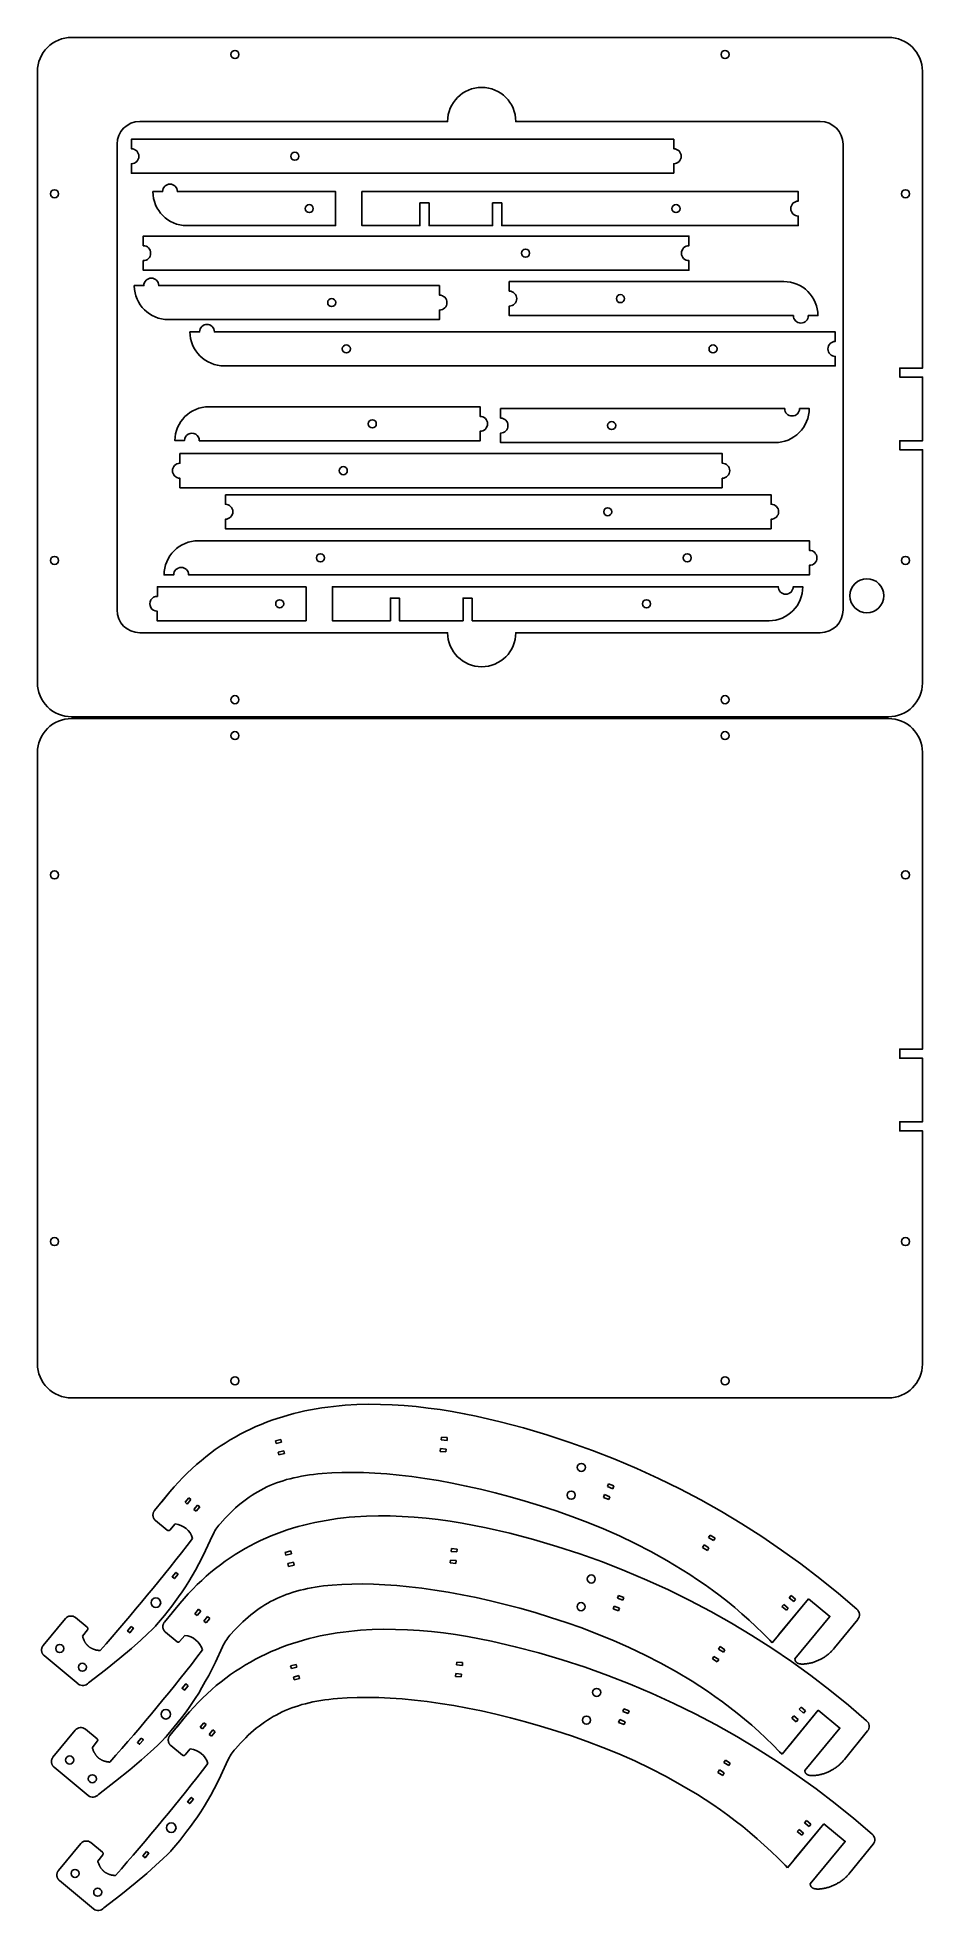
# Model space of a CAD drawing. Extents: x -4129 to -3740, y 151 to 976.
import ezdxf

# ---------------------------------------------------------------- set-up
doc = ezdxf.new("R2010")
doc.units = 0
doc.layers.add('FAB_2$_CUT_2', color=1, linetype='CONTINUOUS')

msp = doc.modelspace()

# ---------------------------------------------------------------- linework, layer by layer
at = {"layer": 'FAB_2$_CUT_2'}
for p, q in [((-4094.22, 723.85), (-4094.22, 928.85)), ((-3774.72, 928.85), (-3774.72, 723.85)), ((-4051.97, 713.85), (-4084.22, 713.85)), ((-4024.53, 358.14), (-4022.06, 358.74)), ((-4024.23, 356.9), (-4024.53, 358.14)), ((-4021.76, 357.5), (-4024.23, 356.9)), ((-4022.06, 358.74), (-4021.76, 357.5)), ((-3951.97, 353.49), (-3951.85, 354.75)), ((-3951.85, 354.75), (-3949.32, 354.52)), ((-3951.5, 358.55), (-3951.38, 359.81)), ((-3948.97, 358.31), (-3951.5, 358.55)), ((-3951.38, 359.81), (-3948.85, 359.58)), ((-3948.85, 359.58), (-3948.97, 358.31)), ((-4023.34, 353.2), (-4020.87, 353.8)), ((-4023.04, 351.97), (-4023.34, 353.2)), ((-4020.57, 352.56), (-4023.04, 351.97)), ((-4020.87, 353.8), (-4020.57, 352.56)), ((-3949.44, 353.25), (-3951.97, 353.49)), ((-3949.32, 354.52), (-3949.44, 353.25)), ((-3878.36, 337.99), (-3877.9, 339.18)), ((-3877.9, 339.18), (-3875.53, 338.26)), ((-3875.53, 338.26), (-3875.99, 337.07)), ((-4070.95, 335.62), (-4074.52, 331.29)), ((-4064.28, 331.12), (-4062.68, 333.09)), ((-4063.3, 330.32), (-4064.28, 331.12)), ((-4061.7, 332.29), (-4063.3, 330.32)), ((-4062.68, 333.09), (-4061.7, 332.29)), ((-4060.34, 327.91), (-4058.74, 329.88)), ((-4058.74, 329.88), (-4057.75, 329.08)), ((-3880.19, 333.25), (-3879.74, 334.44)), ((-3877.83, 332.34), (-3880.19, 333.25)), ((-3879.74, 334.44), (-3877.37, 333.52)), ((-3875.99, 337.07), (-3878.36, 337.99)), ((-3877.37, 333.52), (-3877.83, 332.34)), ((-4071.02, 318.88), (-4068.69, 321.56)), ((-4059.35, 327.11), (-4060.34, 327.91)), ((-4057.75, 329.08), (-4059.35, 327.11)), ((-3833.87, 315.55), (-3833.2, 316.63)), ((-3831.71, 314.21), (-3833.87, 315.55)), ((-3833.2, 316.63), (-3831.04, 315.29)), ((-3831.04, 315.29), (-3831.71, 314.21)), ((-4020.18, 309.04), (-4017.71, 309.64)), ((-4019.88, 307.81), (-4020.18, 309.04)), ((-4017.41, 308.4), (-4019.88, 307.81)), ((-4017.71, 309.64), (-4017.41, 308.4)), ((-3947.62, 304.39), (-3947.5, 305.66)), ((-3947.5, 305.66), (-3944.97, 305.42)), ((-3947.15, 309.45), (-3947.03, 310.71)), ((-3944.62, 309.21), (-3947.15, 309.45)), ((-3947.03, 310.71), (-3944.5, 310.48)), ((-3944.97, 305.42), (-3945.09, 304.16)), ((-3944.5, 310.48), (-3944.62, 309.21)), ((-3836.54, 311.23), (-3835.87, 312.31)), ((-3834.38, 309.89), (-3836.54, 311.23)), ((-3835.87, 312.31), (-3833.71, 310.97)), ((-3833.71, 310.97), (-3834.38, 309.89)), ((-4018.99, 304.1), (-4016.52, 304.7)), ((-4018.69, 302.87), (-4018.99, 304.1)), ((-4016.22, 303.46), (-4018.69, 302.87)), ((-4016.52, 304.7), (-4016.22, 303.46)), ((-3945.09, 304.16), (-3947.62, 304.39)), ((-3874.01, 288.89), (-3873.55, 290.08)), ((-3871.64, 287.98), (-3874.01, 288.89)), ((-3873.55, 290.08), (-3871.18, 289.16)), ((-3871.18, 289.16), (-3871.64, 287.98)), ((-3789.96, 288.61), (-3805.86, 269.28)), ((-3789.96, 288.61), (-3802.9, 272.88)), ((-3798.35, 289.06), (-3797.53, 290.03)), ((-3796.4, 287.43), (-3798.35, 289.06)), ((-3797.53, 290.03), (-3795.58, 288.41)), ((-4066.6, 286.52), (-4070.17, 282.19)), ((-4059.93, 282.02), (-4058.33, 283.99)), ((-4058.95, 281.22), (-4059.93, 282.02)), ((-4057.34, 283.19), (-4058.95, 281.22)), ((-4058.33, 283.99), (-4057.34, 283.19)), ((-4055.99, 278.81), (-4054.39, 280.78)), ((-4054.39, 280.78), (-4053.4, 279.98)), ((-3875.84, 284.15), (-3875.38, 285.34)), ((-3873.47, 283.24), (-3875.84, 284.15)), ((-3875.38, 285.34), (-3873.02, 284.42)), ((-3873.02, 284.42), (-3873.47, 283.24)), ((-3801.6, 285.15), (-3800.79, 286.13)), ((-3799.65, 283.53), (-3801.6, 285.15)), ((-3800.79, 286.13), (-3798.83, 284.5)), ((-3798.83, 284.5), (-3799.65, 283.53)), ((-3795.58, 288.41), (-3796.4, 287.43)), ((-4109.42, 272.18), (-4107.23, 274.98)), ((-4066.67, 269.78), (-4064.33, 272.46)), ((-4055, 278.01), (-4055.99, 278.81)), ((-4053.4, 279.98), (-4055, 278.01)), ((-3829.52, 266.45), (-3828.85, 267.53)), ((-3827.36, 265.11), (-3829.52, 266.45)), ((-3828.85, 267.53), (-3826.69, 266.19)), ((-3826.69, 266.19), (-3827.36, 265.11)), ((-3805.22, 270.06), (-3805.86, 269.28)), ((-4126.27, 263.59), (-4111.27, 251.1)), ((-4017.8, 259.11), (-4015.33, 259.7)), ((-4017.5, 257.87), (-4017.8, 259.11)), ((-4015.03, 258.47), (-4017.5, 257.87)), ((-4015.33, 259.7), (-4015.03, 258.47)), ((-3945.24, 254.46), (-3945.12, 255.72)), ((-3945.12, 255.72), (-3942.59, 255.49)), ((-3944.77, 259.52), (-3944.65, 260.78)), ((-3942.24, 259.28), (-3944.77, 259.52)), ((-3944.65, 260.78), (-3942.12, 260.55)), ((-3942.12, 260.55), (-3942.24, 259.28)), ((-3832.19, 262.13), (-3831.52, 263.21)), ((-3830.03, 260.79), (-3832.19, 262.13)), ((-3831.52, 263.21), (-3829.36, 261.87)), ((-3829.36, 261.87), (-3830.03, 260.79)), ((-4016.61, 254.17), (-4014.14, 254.77)), ((-4016.31, 252.94), (-4016.61, 254.17)), ((-4013.84, 253.53), (-4016.31, 252.94)), ((-4014.14, 254.77), (-4013.84, 253.53)), ((-3942.71, 254.22), (-3945.24, 254.46)), ((-3942.59, 255.49), (-3942.71, 254.22)), ((-3871.63, 238.96), (-3871.17, 240.15)), ((-3871.17, 240.15), (-3868.8, 239.23)), ((-3868.8, 239.23), (-3869.26, 238.04)), ((-3785.6, 239.51), (-3801.5, 220.19)), ((-3785.6, 239.51), (-3798.54, 223.78)), ((-3794, 239.96), (-3793.18, 240.94)), ((-3792.04, 238.33), (-3794, 239.96)), ((-3793.18, 240.94), (-3791.23, 239.31)), ((-3791.23, 239.31), (-3792.04, 238.33)), ((-4064.22, 236.59), (-4067.79, 232.26)), ((-4057.55, 232.09), (-4055.95, 234.06)), ((-4056.56, 231.29), (-4057.55, 232.09)), ((-4054.96, 233.26), (-4056.56, 231.29)), ((-4055.95, 234.06), (-4054.96, 233.26)), ((-4053.61, 228.88), (-4052, 230.85)), ((-4052, 230.85), (-4051.02, 230.05)), ((-3873.46, 234.22), (-3873, 235.41)), ((-3871.09, 233.31), (-3873.46, 234.22)), ((-3873, 235.41), (-3870.63, 234.49)), ((-3869.26, 238.04), (-3871.63, 238.96)), ((-3870.63, 234.49), (-3871.09, 233.31)), ((-3797.25, 236.06), (-3796.43, 237.03)), ((-3795.3, 234.43), (-3797.25, 236.06)), ((-3796.43, 237.03), (-3794.48, 235.41)), ((-3794.48, 235.41), (-3795.3, 234.43)), ((-4105.07, 223.08), (-4102.88, 225.88)), ((-4052.62, 228.08), (-4053.61, 228.88)), ((-4051.02, 230.05), (-4052.62, 228.08)), ((-4121.92, 214.49), (-4106.92, 202)), ((-4064.28, 219.85), (-4061.95, 222.53)), ((-3827.13, 216.52), (-3826.47, 217.6)), ((-3824.97, 215.18), (-3827.13, 216.52)), ((-3826.47, 217.6), (-3824.31, 216.26)), ((-3824.31, 216.26), (-3824.97, 215.18)), ((-3800.87, 220.96), (-3801.5, 220.19)), ((-3829.81, 212.2), (-3829.14, 213.28)), ((-3827.65, 210.86), (-3829.81, 212.2)), ((-3829.14, 213.28), (-3826.98, 211.94)), ((-3826.98, 211.94), (-3827.65, 210.86)), ((-3791.61, 190.03), (-3790.8, 191)), ((-3789.66, 188.4), (-3791.61, 190.03)), ((-3790.8, 191), (-3788.85, 189.38)), ((-3783.22, 189.58), (-3799.12, 170.25)), ((-3783.22, 189.58), (-3796.16, 173.85)), ((-3794.87, 186.12), (-3794.05, 187.1)), ((-3792.91, 184.5), (-3794.87, 186.12)), ((-3794.05, 187.1), (-3792.1, 185.47)), ((-3792.1, 185.47), (-3792.91, 184.5)), ((-3788.85, 189.38), (-3789.66, 188.4)), ((-4102.69, 173.15), (-4100.5, 175.95)), ((-3798.49, 171.03), (-3799.12, 170.25)), ((-4119.54, 164.56), (-4104.54, 152.06))]:
    msp.add_line(p, q, dxfattribs=at)
for points in [[(-4051.97, 975.85), (-4114.22, 975.85, 0.414214), (-4129.22, 960.85), (-4129.22, 691.85, 0.414214), (-4114.22, 676.85), (-4051.97, 676.85), (-3754.72, 676.85, 0.410961), (-3739.72, 691.68), (-3739.72, 794.35), (-3749.72, 794.35), (-3749.72, 798.35), (-3739.72, 798.35), (-3739.72, 826.35), (-3749.72, 826.35), (-3749.72, 830.35), (-3739.72, 830.35), (-3739.72, 961.02, 0.410961), (-3754.72, 975.85)], [(-3849.21, 916.06), (-3849.21, 920.28, 1), (-3849.21, 926.85), (-3849.21, 931.06), (-4087.87, 931.06), (-4087.87, 926.85, -1), (-4087.87, 920.28), (-4087.87, 916.06)], [(-4063.41, 908.02), (-4067.62, 908.02, 1), (-4074.19, 908.02), (-4078.41, 908.02, 0.410961), (-4063.57, 893.02), (-3998.01, 893.02), (-3998.01, 908.02)], [(-3924.91, 903.02), (-3924.91, 893.02), (-3794.41, 893.02), (-3794.41, 897.24, -1), (-3794.41, 903.81), (-3794.41, 908.02), (-3986.41, 908.02), (-3986.41, 893.02), (-3960.91, 893.02), (-3960.91, 903.02), (-3956.91, 903.02), (-3956.91, 893.02), (-3928.91, 893.02), (-3928.91, 903.02)], [(-3899.31, 873.4), (-3842.53, 873.4), (-3842.53, 877.62, -1), (-3842.53, 884.18), (-3842.53, 888.4), (-4082.7, 888.4), (-4082.7, 884.18, -1), (-4082.7, 877.62), (-4082.7, 873.4)], [(-4071.63, 851.66), (-3952.3, 851.66), (-3952.3, 855.87, 1), (-3952.3, 862.44), (-3952.3, 866.65), (-4071.63, 866.65), (-4075.85, 866.65, 1), (-4082.41, 866.65), (-4086.63, 866.65), (-4086.63, 866.49, 0.410961)], [(-3857.54, 853.4), (-3800.77, 853.4), (-3796.55, 853.4, 1), (-3789.98, 853.4), (-3785.77, 853.4, 0.414214), (-3800.77, 868.4), (-3921.6, 868.4), (-3921.6, 864.18, -1), (-3921.6, 857.61), (-3921.6, 853.4)], [(-4047.11, 831.27), (-3778.11, 831.27), (-3778.11, 835.49, -1), (-3778.11, 842.05), (-3778.11, 846.27), (-4047.11, 846.27), (-4051.33, 846.27, 1), (-4057.89, 846.27), (-4062.11, 846.27, 0.414214)], [(-4053.78, 813.28, 0.410967), (-4068.78, 798.45), (-4064.56, 798.4, -1), (-4057.99, 798.33), (-4053.78, 798.28), (-3934.44, 798.28), (-3934.44, 802.5, 1), (-3934.44, 809.07), (-3934.44, 813.28)], [(-3861.38, 797.52), (-3804.61, 797.52, 0.414214), (-3789.61, 812.52), (-3793.83, 812.52, -1), (-3800.39, 812.52), (-3804.61, 812.52), (-3925.44, 812.52), (-3925.44, 808.31, -1), (-3925.44, 801.74), (-3925.44, 797.52)], [(-3827.87, 777.65), (-3827.87, 781.86, 1), (-3827.87, 788.43), (-3827.87, 792.65), (-4066.54, 792.65), (-4066.54, 788.43, 1), (-4066.54, 781.86), (-4066.54, 777.65)], [(-4046.52, 774.57), (-4046.52, 770.35, -1), (-4046.52, 763.79), (-4046.52, 759.57), (-3806.35, 759.57), (-3806.35, 763.79, 1), (-3806.35, 770.35), (-3806.35, 774.57)], [(-4058.48, 754.29, 0.414214), (-4073.48, 739.29), (-4069.26, 739.29, -1), (-4062.7, 739.29), (-4058.48, 739.29), (-3789.48, 739.29), (-3789.48, 743.51, 1), (-3789.48, 750.08), (-3789.48, 754.29)], [(-4011.01, 734.07), (-4076.41, 734.07), (-4076.45, 729.85, 1), (-4076.53, 723.29), (-4076.57, 719.07), (-4011.01, 719.07)], [(-3937.91, 729.07), (-3937.91, 719.07), (-3807.24, 719.07, 0.410961), (-3792.41, 734.07), (-3796.62, 734.07, -1), (-3803.19, 734.07), (-3999.41, 734.07), (-3999.41, 719.07), (-3973.91, 719.07), (-3973.91, 729.07), (-3969.91, 729.07), (-3969.91, 719.07), (-3941.91, 719.07), (-3941.91, 729.07)], [(-4038.32, 676.05), (-4114.22, 676.05, 0.414214), (-4129.22, 661.05), (-4129.22, 392.05, 0.414214), (-4114.22, 377.05), (-4038.32, 377.05), (-3754.72, 377.05, 0.410961), (-3739.72, 391.89), (-3739.72, 494.55), (-3749.72, 494.55), (-3749.72, 498.55), (-3739.72, 498.55), (-3739.72, 526.55), (-3749.72, 526.55), (-3749.72, 530.55), (-3739.72, 530.55), (-3739.72, 661.22, 0.410961), (-3754.72, 676.05)]]:
    msp.add_lwpolyline(points, format="xyb", close=True, dxfattribs=at)
for points in [[(-4084.22, 938.85), (-3948.72, 938.85, -1), (-3918.72, 938.85), (-3784.72, 938.85)], [(-3784.72, 713.85), (-3918.72, 713.85, -1), (-3948.72, 713.85), (-4051.97, 713.85)]]:
    msp.add_lwpolyline(points, format="xyb", dxfattribs=at)
for points in [[(-3768.66, 284.04), (-3776.7, 290.91), (-3784.89, 297.54), (-3793.24, 303.92), (-3801.74, 310.06), (-3810.39, 315.95), (-3819.19, 321.59), (-3828.14, 326.98), (-3837.24, 332.11), (-3846.48, 336.99), (-3855.88, 341.61), (-3865.42, 345.97), (-3875.1, 350.07), (-3884.93, 353.9), (-3894.91, 357.47), (-3905.02, 360.77), (-3915.28, 363.8), (-3925.67, 366.55), (-3936.16, 368.97), (-3941.43, 370.03), (-3946.71, 371), (-3952, 371.85), (-3957.28, 372.58), (-3962.56, 373.19), (-3967.83, 373.66), (-3973.09, 373.99), (-3978.32, 374.18), (-3983.53, 374.21), (-3988.71, 374.07), (-3993.85, 373.77), (-3996.41, 373.55), (-3998.95, 373.29), (-4001.49, 372.98), (-4004.01, 372.63), (-4006.52, 372.22), (-4009.01, 371.77), (-4011.5, 371.27), (-4013.96, 370.72), (-4016.42, 370.11), (-4018.85, 369.46), (-4021.27, 368.75), (-4023.68, 367.98), (-4026.06, 367.17), (-4028.43, 366.29), (-4030.78, 365.36), (-4033.11, 364.37), (-4035.41, 363.32), (-4037.7, 362.21), (-4039.97, 361.04), (-4042.21, 359.81), (-4044.43, 358.52), (-4046.63, 357.16), (-4048.81, 355.74), (-4050.95, 354.26), (-4053.08, 352.71), (-4055.18, 351.09), (-4057.25, 349.4), (-4059.29, 347.65), (-4061.31, 345.82), (-4063.3, 343.92), (-4065.26, 341.96), (-4067.19, 339.92), (-4069.08, 337.81), (-4070.95, 335.62)], [(-4048.87, 321.65), (-4046.6, 324.13), (-4045.46, 325.32), (-4044.31, 326.46), (-4043.16, 327.56), (-4042, 328.62), (-4040.83, 329.65), (-4039.65, 330.63), (-4038.46, 331.58), (-4037.26, 332.49), (-4036.03, 333.36), (-4034.79, 334.19), (-4033.53, 334.99), (-4032.25, 335.75), (-4030.95, 336.47), (-4029.63, 337.16), (-4028.28, 337.82), (-4026.9, 338.44), (-4025.49, 339.02), (-4024.06, 339.58), (-4022.59, 340.1), (-4021.09, 340.58), (-4019.56, 341.04), (-4017.98, 341.46), (-4016.37, 341.85), (-4014.73, 342.21), (-4013.04, 342.54), (-4011.3, 342.84), (-4009.53, 343.11), (-4007.71, 343.35), (-4005.84, 343.56), (-4003.92, 343.75), (-3999.69, 344.04), (-3995.25, 344.21), (-3990.59, 344.24), (-3985.74, 344.15), (-3980.69, 343.91), (-3975.45, 343.54), (-3970.03, 343.03), (-3964.45, 342.37), (-3958.7, 341.56), (-3952.79, 340.61), (-3946.74, 339.51), (-3940.55, 338.25), (-3934.23, 336.83), (-3927.79, 335.25), (-3921.23, 333.51), (-3914.56, 331.61), (-3907.8, 329.54), (-3900.95, 327.29), (-3894.05, 324.84), (-3887.09, 322.2), (-3880.12, 319.34), (-3873.13, 316.25), (-3866.16, 312.93), (-3859.22, 309.36), (-3852.32, 305.52), (-3845.49, 301.42), (-3842.11, 299.26), (-3838.75, 297.02), (-3835.42, 294.72), (-3832.11, 292.34), (-3828.84, 289.88), (-3825.6, 287.34), (-3822.39, 284.72), (-3819.22, 282.03), (-3816.09, 279.24), (-3813.01, 276.38), (-3809.96, 273.43), (-3806.97, 270.39), (-3805.86, 269.28)], [(-4070.95, 335.62), (-4077.71, 327.43), (-4077.75, 327.37), (-4077.79, 327.31), (-4077.84, 327.26), (-4077.88, 327.19), (-4077.92, 327.13), (-4077.95, 327.07), (-4077.99, 327), (-4078.03, 326.94), (-4078.06, 326.87), (-4078.09, 326.8), (-4078.13, 326.73), (-4078.16, 326.66), (-4078.18, 326.59), (-4078.21, 326.52), (-4078.24, 326.44), (-4078.26, 326.37), (-4078.28, 326.29), (-4078.3, 326.21), (-4078.32, 326.13), (-4078.34, 326.05), (-4078.35, 325.98), (-4078.36, 325.89), (-4078.37, 325.81), (-4078.38, 325.73), (-4078.38, 325.65), (-4078.39, 325.57), (-4078.39, 325.49), (-4078.39, 325.41), (-4078.39, 325.32), (-4078.38, 325.24), (-4078.38, 325.16), (-4078.37, 325.08), (-4078.36, 325), (-4078.34, 324.92), (-4078.33, 324.84), (-4078.31, 324.76), (-4078.29, 324.68), (-4078.27, 324.6), (-4078.25, 324.52), (-4078.22, 324.44), (-4078.19, 324.37), (-4078.17, 324.29), (-4078.14, 324.22), (-4078.1, 324.14), (-4078.07, 324.07), (-4078.03, 324), (-4078, 323.93), (-4077.96, 323.86), (-4077.92, 323.79), (-4077.88, 323.73), (-4077.83, 323.66), (-4077.79, 323.6), (-4077.74, 323.54), (-4077.7, 323.48), (-4077.65, 323.42), (-4077.6, 323.37), (-4077.55, 323.31), (-4077.5, 323.26), (-4077.45, 323.21), (-4077.4, 323.16), (-4077.34, 323.11), (-4077.29, 323.06), (-4072.12, 318.79)], [(-3764.31, 234.94), (-3772.35, 241.81), (-3780.54, 248.44), (-3788.89, 254.82), (-3797.39, 260.96), (-3806.04, 266.85), (-3814.84, 272.49), (-3823.79, 277.88), (-3832.89, 283.02), (-3842.13, 287.89), (-3851.53, 292.51), (-3861.07, 296.87), (-3870.75, 300.97), (-3880.58, 304.8), (-3890.56, 308.37), (-3900.67, 311.67), (-3910.93, 314.7), (-3921.32, 317.45), (-3931.81, 319.87), (-3937.08, 320.93), (-3942.36, 321.9), (-3947.65, 322.75), (-3952.93, 323.48), (-3958.21, 324.09), (-3963.48, 324.56), (-3968.73, 324.89), (-3973.97, 325.08), (-3979.18, 325.11), (-3984.35, 324.98), (-3989.5, 324.67), (-3992.05, 324.46), (-3994.6, 324.19), (-3997.13, 323.88), (-3999.66, 323.53), (-4002.17, 323.13), (-4004.66, 322.67), (-4007.14, 322.17), (-4009.61, 321.62), (-4012.06, 321.02), (-4014.5, 320.36), (-4016.92, 319.65), (-4019.32, 318.89), (-4021.71, 318.07), (-4024.08, 317.19), (-4026.43, 316.26), (-4028.75, 315.27), (-4031.06, 314.22), (-4033.35, 313.11), (-4035.62, 311.94), (-4037.86, 310.71), (-4040.08, 309.42), (-4042.28, 308.06), (-4044.45, 306.64), (-4046.6, 305.16), (-4048.73, 303.61), (-4050.82, 301.99), (-4052.9, 300.3), (-4054.94, 298.55), (-4056.96, 296.72), (-4058.95, 294.83), (-4060.9, 292.86), (-4062.83, 290.82), (-4064.73, 288.71), (-4066.6, 286.52)], [(-4106.75, 251.59), (-4099.24, 257.39), (-4092.97, 262.45), (-4087.85, 266.77), (-4083.8, 270.35), (-4080.75, 273.18), (-4078.62, 275.27), (-4077.32, 276.61), (-4076.96, 277), (-4076.78, 277.2), (-4073.38, 281.27), (-4070.16, 285.32), (-4068.61, 287.37), (-4067.09, 289.48), (-4065.59, 291.64), (-4064.11, 293.88), (-4062.64, 296.22), (-4061.17, 298.66), (-4059.7, 301.23), (-4058.23, 303.94), (-4056.74, 306.81), (-4055.24, 309.85), (-4052.15, 316.53)], [(-4044.52, 272.55), (-4042.24, 275.03), (-4041.1, 276.22), (-4039.96, 277.36), (-4038.81, 278.46), (-4037.65, 279.52), (-4036.48, 280.55), (-4035.3, 281.53), (-4034.11, 282.48), (-4032.9, 283.39), (-4031.68, 284.26), (-4030.44, 285.09), (-4029.18, 285.89), (-4027.9, 286.65), (-4026.6, 287.37), (-4025.28, 288.06), (-4023.93, 288.72), (-4022.55, 289.34), (-4021.14, 289.93), (-4019.71, 290.48), (-4018.24, 291), (-4016.74, 291.49), (-4015.2, 291.94), (-4013.63, 292.36), (-4012.02, 292.75), (-4010.37, 293.11), (-4008.68, 293.44), (-4006.95, 293.74), (-4005.18, 294.01), (-4003.35, 294.25), (-4001.48, 294.46), (-3999.57, 294.65), (-3995.34, 294.94), (-3990.9, 295.11), (-3986.24, 295.14), (-3981.39, 295.05), (-3976.34, 294.81), (-3971.1, 294.44), (-3965.68, 293.93), (-3960.1, 293.27), (-3954.35, 292.47), (-3948.44, 291.51), (-3942.39, 290.41), (-3936.2, 289.15), (-3929.88, 287.73), (-3923.44, 286.15), (-3916.88, 284.42), (-3910.21, 282.51), (-3903.45, 280.44), (-3896.6, 278.19), (-3889.69, 275.75), (-3882.74, 273.1), (-3875.76, 270.24), (-3868.78, 267.15), (-3861.81, 263.83), (-3854.86, 260.26), (-3847.97, 256.42), (-3841.14, 252.32), (-3837.76, 250.16), (-3834.4, 247.93), (-3831.07, 245.62), (-3827.76, 243.24), (-3824.49, 240.78), (-3821.25, 238.24), (-3818.04, 235.62), (-3814.87, 232.93), (-3811.74, 230.15), (-3808.65, 227.28), (-3805.61, 224.33), (-3802.62, 221.29), (-3801.5, 220.19)], [(-3789.96, 288.61), (-3780.45, 280.81), (-3795.85, 262.14), (-3795.85, 262.08), (-3795.85, 262.03), (-3795.85, 261.98), (-3795.84, 261.92), (-3795.84, 261.87), (-3795.83, 261.82), (-3795.82, 261.77), (-3795.82, 261.72), (-3795.81, 261.67), (-3795.8, 261.63), (-3795.79, 261.58), (-3795.78, 261.53), (-3795.76, 261.49), (-3795.75, 261.44), (-3795.74, 261.4), (-3795.72, 261.35), (-3795.7, 261.31), (-3795.69, 261.27), (-3795.67, 261.23), (-3795.65, 261.19), (-3795.63, 261.15), (-3795.61, 261.11), (-3795.59, 261.07), (-3795.57, 261.04), (-3795.55, 261), (-3795.52, 260.96), (-3795.5, 260.93), (-3795.48, 260.89), (-3795.45, 260.86), (-3795.43, 260.83), (-3795.4, 260.79), (-3795.37, 260.76), (-3795.34, 260.73), (-3795.31, 260.7), (-3795.28, 260.67), (-3795.25, 260.64), (-3795.22, 260.61), (-3795.19, 260.59), (-3795.16, 260.56), (-3795.13, 260.53), (-3795.09, 260.51), (-3795.06, 260.48), (-3795.02, 260.46), (-3794.99, 260.43), (-3794.95, 260.41), (-3794.92, 260.39), (-3794.88, 260.36), (-3794.84, 260.34), (-3794.8, 260.32), (-3794.77, 260.3), (-3794.69, 260.26), (-3794.61, 260.22), (-3794.52, 260.19), (-3794.44, 260.15), (-3794.35, 260.12), (-3794.26, 260.09), (-3794.17, 260.07), (-3794.08, 260.04), (-3793.99, 260.02), (-3793.89, 260), (-3793.79, 259.98), (-3793.7, 259.96), (-3793.6, 259.95), (-3793.5, 259.93), (-3793.4, 259.92), (-3793.19, 259.9), (-3792.98, 259.89), (-3792.76, 259.88), (-3792.55, 259.87), (-3792.33, 259.88), (-3792.11, 259.88), (-3791.89, 259.89), (-3791.67, 259.91), (-3791.23, 259.95), (-3790.79, 260), (-3790.36, 260.06), (-3789.94, 260.13), (-3789.53, 260.2), (-3789.13, 260.29), (-3788.74, 260.38), (-3788.35, 260.48), (-3787.97, 260.59), (-3787.6, 260.7), (-3787.23, 260.82), (-3786.87, 260.95), (-3786.52, 261.09), (-3786.17, 261.23), (-3785.83, 261.38), (-3785.49, 261.53), (-3785.15, 261.69), (-3784.82, 261.86), (-3784.16, 262.2), (-3783.84, 262.39), (-3783.52, 262.57), (-3783.2, 262.77), (-3782.89, 262.97), (-3782.58, 263.17), (-3782.27, 263.38), (-3781.97, 263.6), (-3781.68, 263.83), (-3781.38, 264.06), (-3781.09, 264.29), (-3780.81, 264.54), (-3780.53, 264.78), (-3780.26, 265.04), (-3779.99, 265.3), (-3779.72, 265.57), (-3779.46, 265.85), (-3778.95, 266.42), (-3778.45, 267), (-3768.23, 279.56)], [(-4066.6, 286.52), (-4073.36, 278.33), (-4073.4, 278.27), (-4073.44, 278.22), (-4073.48, 278.16), (-4073.53, 278.1), (-4073.56, 278.03), (-4073.6, 277.97), (-4073.64, 277.91), (-4073.68, 277.84), (-4073.71, 277.77), (-4073.74, 277.7), (-4073.77, 277.63), (-4073.8, 277.56), (-4073.83, 277.49), (-4073.86, 277.42), (-4073.88, 277.34), (-4073.91, 277.27), (-4073.93, 277.19), (-4073.95, 277.11), (-4073.97, 277.03), (-4073.98, 276.96), (-4074, 276.88), (-4074.01, 276.8), (-4074.02, 276.72), (-4074.03, 276.63), (-4074.03, 276.55), (-4074.04, 276.47), (-4074.04, 276.39), (-4074.04, 276.31), (-4074.04, 276.23), (-4074.03, 276.14), (-4074.02, 276.06), (-4074.02, 275.98), (-4074, 275.9), (-4073.99, 275.82), (-4073.98, 275.74), (-4073.96, 275.66), (-4073.94, 275.58), (-4073.92, 275.5), (-4073.9, 275.42), (-4073.87, 275.34), (-4073.84, 275.27), (-4073.81, 275.19), (-4073.78, 275.12), (-4073.75, 275.04), (-4073.72, 274.97), (-4073.68, 274.9), (-4073.64, 274.83), (-4073.61, 274.76), (-4073.57, 274.7), (-4073.52, 274.63), (-4073.48, 274.57), (-4073.44, 274.5), (-4073.39, 274.44), (-4073.34, 274.38), (-4073.3, 274.32), (-4073.25, 274.27), (-4073.2, 274.21), (-4073.15, 274.16), (-4073.1, 274.11), (-4073.04, 274.06), (-4072.99, 274.01), (-4072.94, 273.96), (-4067.77, 269.69)], [(-4116.95, 279.88), (-4126.74, 268), (-4126.79, 267.94), (-4126.83, 267.89), (-4126.87, 267.83), (-4126.91, 267.77), (-4126.95, 267.7), (-4126.99, 267.64), (-4127.03, 267.58), (-4127.06, 267.51), (-4127.1, 267.44), (-4127.13, 267.37), (-4127.16, 267.3), (-4127.19, 267.23), (-4127.22, 267.16), (-4127.25, 267.09), (-4127.27, 267.01), (-4127.29, 266.94), (-4127.32, 266.86), (-4127.34, 266.78), (-4127.35, 266.7), (-4127.37, 266.63), (-4127.38, 266.55), (-4127.4, 266.47), (-4127.41, 266.39), (-4127.41, 266.3), (-4127.42, 266.22), (-4127.42, 266.14), (-4127.43, 266.06), (-4127.42, 265.98), (-4127.42, 265.9), (-4127.42, 265.81), (-4127.41, 265.73), (-4127.4, 265.65), (-4127.39, 265.57), (-4127.38, 265.49), (-4127.36, 265.41), (-4127.35, 265.33), (-4127.33, 265.25), (-4127.3, 265.17), (-4127.28, 265.09), (-4127.26, 265.01), (-4127.23, 264.94), (-4127.2, 264.86), (-4127.17, 264.79), (-4127.14, 264.71), (-4127.1, 264.64), (-4127.07, 264.57), (-4127.03, 264.5), (-4126.99, 264.43), (-4126.95, 264.37), (-4126.91, 264.3), (-4126.87, 264.24), (-4126.82, 264.17), (-4126.78, 264.11), (-4126.73, 264.05), (-4126.68, 263.99), (-4126.63, 263.94), (-4126.58, 263.88), (-4126.53, 263.83), (-4126.48, 263.78), (-4126.43, 263.73), (-4126.38, 263.68), (-4126.32, 263.63), (-4126.27, 263.59)], [(-4107.23, 274.98), (-4107.22, 274.99), (-4107.21, 275.01), (-4107.2, 275.02), (-4107.19, 275.04), (-4107.18, 275.05), (-4107.18, 275.07), (-4107.17, 275.08), (-4107.16, 275.1), (-4107.15, 275.12), (-4107.14, 275.13), (-4107.13, 275.15), (-4107.13, 275.17), (-4107.12, 275.19), (-4107.11, 275.2), (-4107.11, 275.22), (-4107.1, 275.24), (-4107.1, 275.26), (-4107.09, 275.28), (-4107.09, 275.3), (-4107.08, 275.32), (-4107.08, 275.34), (-4107.08, 275.36), (-4107.07, 275.38), (-4107.07, 275.4), (-4107.07, 275.41), (-4107.07, 275.43), (-4107.07, 275.45), (-4107.07, 275.47), (-4107.07, 275.5), (-4107.07, 275.52), (-4107.07, 275.54), (-4107.07, 275.56), (-4107.08, 275.58), (-4107.08, 275.6), (-4107.08, 275.61), (-4107.09, 275.63), (-4107.09, 275.65), (-4107.1, 275.67), (-4107.1, 275.69), (-4107.11, 275.71), (-4107.11, 275.73), (-4107.12, 275.75), (-4107.13, 275.77), (-4107.13, 275.79), (-4107.14, 275.8), (-4107.15, 275.82), (-4107.16, 275.84), (-4107.17, 275.86), (-4107.18, 275.87), (-4107.19, 275.89), (-4107.2, 275.9), (-4107.21, 275.92), (-4107.22, 275.94), (-4107.23, 275.95), (-4107.24, 275.97), (-4107.26, 275.98), (-4107.27, 275.99), (-4107.28, 276.01), (-4107.29, 276.02), (-4107.3, 276.03), (-4107.32, 276.05), (-4107.33, 276.06), (-4107.34, 276.07), (-4112.48, 280.3)], [(-4101.68, 265.8), (-4102.01, 265.83), (-4102.35, 265.87), (-4102.68, 265.92), (-4103.01, 265.98), (-4103.35, 266.05), (-4103.68, 266.13), (-4103.84, 266.18), (-4104, 266.23), (-4104.17, 266.28), (-4104.33, 266.33), (-4104.49, 266.39), (-4104.65, 266.45), (-4104.8, 266.51), (-4104.96, 266.58), (-4105.12, 266.65), (-4105.27, 266.72), (-4105.42, 266.8), (-4105.57, 266.87), (-4105.72, 266.96), (-4105.86, 267.04), (-4106, 267.13), (-4106.14, 267.22), (-4106.28, 267.32), (-4106.42, 267.41), (-4106.55, 267.51), (-4106.68, 267.62), (-4106.81, 267.73), (-4106.93, 267.84), (-4107.06, 267.95), (-4107.18, 268.07), (-4107.29, 268.19), (-4107.41, 268.32), (-4107.52, 268.44), (-4107.62, 268.57), (-4107.73, 268.7), (-4107.83, 268.84), (-4107.93, 268.97), (-4108.03, 269.11), (-4108.12, 269.25), (-4108.22, 269.39), (-4108.31, 269.54), (-4108.39, 269.69), (-4108.48, 269.83), (-4108.56, 269.98), (-4108.64, 270.13), (-4108.71, 270.29), (-4108.86, 270.59), (-4108.99, 270.91), (-4109.11, 271.22), (-4109.22, 271.54), (-4109.33, 271.86), (-4109.42, 272.18)], [(-3761.93, 185.01), (-3769.97, 191.88), (-3778.16, 198.51), (-3786.51, 204.89), (-3795, 211.03), (-3803.65, 216.92), (-3812.45, 222.56), (-3821.4, 227.95), (-3830.5, 233.08), (-3839.75, 237.96), (-3849.15, 242.58), (-3858.69, 246.94), (-3868.37, 251.04), (-3878.2, 254.87), (-3888.17, 258.44), (-3898.29, 261.74), (-3908.55, 264.77), (-3918.94, 267.52), (-3929.43, 269.94), (-3934.7, 271), (-3939.98, 271.97), (-3945.26, 272.82), (-3950.55, 273.55), (-3955.83, 274.16), (-3961.1, 274.63), (-3966.35, 274.96), (-3971.59, 275.15), (-3976.8, 275.18), (-3981.97, 275.04), (-3987.12, 274.74), (-3989.67, 274.52), (-3992.22, 274.26), (-3994.75, 273.95), (-3997.27, 273.6), (-3999.78, 273.19), (-4002.28, 272.74), (-4004.76, 272.24), (-4007.23, 271.69), (-4009.68, 271.08), (-4012.12, 270.43), (-4014.54, 269.72), (-4016.94, 268.95), (-4019.33, 268.14), (-4021.7, 267.26), (-4024.04, 266.33), (-4026.37, 265.34), (-4028.68, 264.29), (-4030.97, 263.18), (-4033.23, 262.01), (-4035.48, 260.78), (-4037.7, 259.49), (-4039.9, 258.13), (-4042.07, 256.71), (-4044.22, 255.23), (-4046.35, 253.68), (-4048.44, 252.06), (-4050.51, 250.37), (-4052.56, 248.62), (-4054.58, 246.79), (-4056.56, 244.89), (-4058.52, 242.93), (-4060.45, 240.89), (-4062.35, 238.78), (-4064.22, 236.59)], [(-4102.39, 202.49), (-4094.89, 208.29), (-4088.62, 213.35), (-4083.5, 217.67), (-4079.45, 221.25), (-4076.4, 224.08), (-4074.26, 226.17), (-4072.97, 227.51), (-4072.61, 227.9), (-4072.43, 228.1), (-4069.03, 232.17), (-4065.81, 236.22), (-4064.26, 238.28), (-4062.74, 240.38), (-4061.24, 242.54), (-4059.76, 244.78), (-4058.28, 247.12), (-4056.82, 249.56), (-4055.35, 252.13), (-4053.88, 254.84), (-4052.39, 257.71), (-4050.88, 260.76), (-4047.8, 267.43)], [(-4042.13, 222.61), (-4039.86, 225.1), (-4038.72, 226.29), (-4037.58, 227.43), (-4036.43, 228.53), (-4035.27, 229.59), (-4034.1, 230.62), (-4032.92, 231.6), (-4031.73, 232.55), (-4030.52, 233.46), (-4029.3, 234.33), (-4028.06, 235.16), (-4026.8, 235.96), (-4025.52, 236.72), (-4024.22, 237.44), (-4022.89, 238.13), (-4021.54, 238.79), (-4020.17, 239.41), (-4018.76, 239.99), (-4017.33, 240.55), (-4015.86, 241.07), (-4014.36, 241.55), (-4012.82, 242.01), (-4011.25, 242.43), (-4009.64, 242.82), (-4007.99, 243.18), (-4006.3, 243.51), (-4004.57, 243.81), (-4002.79, 244.08), (-4000.97, 244.32), (-3999.1, 244.53), (-3997.19, 244.72), (-3992.96, 245.01), (-3988.52, 245.18), (-3983.86, 245.21), (-3979, 245.12), (-3973.95, 244.88), (-3968.72, 244.51), (-3963.3, 244), (-3957.71, 243.34), (-3951.96, 242.53), (-3946.06, 241.58), (-3940.01, 240.48), (-3933.82, 239.22), (-3927.5, 237.8), (-3921.06, 236.22), (-3914.5, 234.48), (-3907.83, 232.58), (-3901.06, 230.51), (-3894.22, 228.26), (-3887.31, 225.81), (-3880.36, 223.17), (-3873.38, 220.31), (-3866.4, 217.22), (-3859.43, 213.9), (-3852.48, 210.33), (-3845.59, 206.49), (-3838.76, 202.39), (-3835.38, 200.23), (-3832.02, 197.99), (-3828.69, 195.69), (-3825.38, 193.31), (-3822.11, 190.85), (-3818.86, 188.31), (-3815.66, 185.69), (-3812.49, 183), (-3809.36, 180.21), (-3806.27, 177.35), (-3803.23, 174.4), (-3800.23, 171.36), (-3799.12, 170.25)], [(-3785.6, 239.51), (-3776.1, 231.71), (-3791.5, 213.04), (-3791.5, 212.99), (-3791.5, 212.93), (-3791.5, 212.88), (-3791.49, 212.83), (-3791.49, 212.77), (-3791.48, 212.72), (-3791.47, 212.67), (-3791.46, 212.62), (-3791.46, 212.57), (-3791.45, 212.53), (-3791.44, 212.48), (-3791.42, 212.43), (-3791.41, 212.39), (-3791.4, 212.34), (-3791.38, 212.3), (-3791.37, 212.26), (-3791.35, 212.21), (-3791.34, 212.17), (-3791.32, 212.13), (-3791.3, 212.09), (-3791.28, 212.05), (-3791.26, 212.01), (-3791.24, 211.97), (-3791.22, 211.94), (-3791.2, 211.9), (-3791.17, 211.86), (-3791.15, 211.83), (-3791.12, 211.79), (-3791.1, 211.76), (-3791.07, 211.73), (-3791.05, 211.7), (-3791.02, 211.66), (-3790.99, 211.63), (-3790.96, 211.6), (-3790.93, 211.57), (-3790.9, 211.54), (-3790.87, 211.51), (-3790.84, 211.49), (-3790.81, 211.46), (-3790.78, 211.43), (-3790.74, 211.41), (-3790.71, 211.38), (-3790.67, 211.36), (-3790.64, 211.33), (-3790.6, 211.31), (-3790.57, 211.29), (-3790.53, 211.26), (-3790.49, 211.24), (-3790.45, 211.22), (-3790.41, 211.2), (-3790.34, 211.16), (-3790.25, 211.12), (-3790.17, 211.09), (-3790.09, 211.06), (-3790, 211.02), (-3789.91, 211), (-3789.82, 210.97), (-3789.73, 210.94), (-3789.64, 210.92), (-3789.54, 210.9), (-3789.44, 210.88), (-3789.35, 210.86), (-3789.25, 210.85), (-3789.15, 210.83), (-3789.04, 210.82), (-3788.84, 210.8), (-3788.63, 210.79), (-3788.41, 210.78), (-3788.2, 210.77), (-3787.98, 210.78), (-3787.76, 210.78), (-3787.54, 210.79), (-3787.32, 210.81), (-3786.87, 210.85), (-3786.44, 210.9), (-3786.01, 210.96), (-3785.59, 211.03), (-3785.18, 211.1), (-3784.78, 211.19), (-3784.39, 211.28), (-3784, 211.38), (-3783.62, 211.49), (-3783.25, 211.6), (-3782.88, 211.73), (-3782.52, 211.85), (-3782.17, 211.99), (-3781.82, 212.13), (-3781.47, 212.28), (-3781.13, 212.43), (-3780.8, 212.59), (-3780.47, 212.76), (-3779.81, 213.1), (-3779.49, 213.29), (-3779.17, 213.47), (-3778.85, 213.67), (-3778.54, 213.87), (-3778.23, 214.07), (-3777.92, 214.29), (-3777.62, 214.5), (-3777.32, 214.73), (-3777.03, 214.96), (-3776.74, 215.19), (-3776.46, 215.44), (-3776.18, 215.69), (-3775.9, 215.94), (-3775.63, 216.2), (-3775.37, 216.47), (-3775.11, 216.75), (-3774.6, 217.32), (-3774.1, 217.9), (-3763.87, 230.46)], [(-4102.88, 225.88), (-4102.87, 225.9), (-4102.86, 225.91), (-4102.85, 225.92), (-4102.84, 225.94), (-4102.83, 225.95), (-4102.82, 225.97), (-4102.81, 225.99), (-4102.81, 226), (-4102.8, 226.02), (-4102.79, 226.04), (-4102.78, 226.05), (-4102.77, 226.07), (-4102.77, 226.09), (-4102.76, 226.11), (-4102.76, 226.12), (-4102.75, 226.14), (-4102.74, 226.16), (-4102.74, 226.18), (-4102.74, 226.2), (-4102.73, 226.22), (-4102.73, 226.24), (-4102.72, 226.26), (-4102.72, 226.28), (-4102.72, 226.3), (-4102.72, 226.32), (-4102.72, 226.34), (-4102.72, 226.36), (-4102.72, 226.38), (-4102.72, 226.4), (-4102.72, 226.42), (-4102.72, 226.44), (-4102.72, 226.46), (-4102.72, 226.48), (-4102.73, 226.5), (-4102.73, 226.52), (-4102.73, 226.54), (-4102.74, 226.56), (-4102.74, 226.57), (-4102.75, 226.59), (-4102.76, 226.61), (-4102.76, 226.63), (-4102.77, 226.65), (-4102.78, 226.67), (-4102.78, 226.69), (-4102.79, 226.7), (-4102.8, 226.72), (-4102.81, 226.74), (-4102.82, 226.76), (-4102.83, 226.77), (-4102.84, 226.79), (-4102.85, 226.81), (-4102.86, 226.82), (-4102.87, 226.84), (-4102.88, 226.85), (-4102.89, 226.87), (-4102.9, 226.88), (-4102.92, 226.89), (-4102.93, 226.91), (-4102.94, 226.92), (-4102.95, 226.93), (-4102.97, 226.95), (-4102.98, 226.96), (-4102.99, 226.97), (-4108.13, 231.21)], [(-4064.22, 236.59), (-4070.98, 228.4), (-4071.02, 228.34), (-4071.06, 228.28), (-4071.1, 228.23), (-4071.14, 228.16), (-4071.18, 228.1), (-4071.22, 228.04), (-4071.26, 227.97), (-4071.29, 227.91), (-4071.33, 227.84), (-4071.36, 227.77), (-4071.39, 227.7), (-4071.42, 227.63), (-4071.45, 227.56), (-4071.48, 227.48), (-4071.5, 227.41), (-4071.53, 227.33), (-4071.55, 227.26), (-4071.57, 227.18), (-4071.59, 227.1), (-4071.6, 227.02), (-4071.62, 226.94), (-4071.63, 226.86), (-4071.64, 226.78), (-4071.65, 226.7), (-4071.65, 226.62), (-4071.66, 226.54), (-4071.66, 226.46), (-4071.66, 226.38), (-4071.65, 226.29), (-4071.65, 226.21), (-4071.64, 226.13), (-4071.63, 226.05), (-4071.62, 225.97), (-4071.61, 225.89), (-4071.59, 225.81), (-4071.58, 225.73), (-4071.56, 225.65), (-4071.54, 225.57), (-4071.51, 225.49), (-4071.49, 225.41), (-4071.46, 225.34), (-4071.43, 225.26), (-4071.4, 225.19), (-4071.37, 225.11), (-4071.34, 225.04), (-4071.3, 224.97), (-4071.26, 224.9), (-4071.22, 224.83), (-4071.18, 224.76), (-4071.14, 224.7), (-4071.1, 224.63), (-4071.05, 224.57), (-4071.01, 224.51), (-4070.96, 224.45), (-4070.91, 224.39), (-4070.87, 224.34), (-4070.82, 224.28), (-4070.77, 224.23), (-4070.71, 224.18), (-4070.66, 224.13), (-4070.61, 224.08), (-4070.56, 224.03), (-4065.39, 219.76)], [(-4112.6, 230.78), (-4122.39, 218.9), (-4122.44, 218.85), (-4122.48, 218.79), (-4122.52, 218.73), (-4122.56, 218.67), (-4122.6, 218.61), (-4122.64, 218.54), (-4122.67, 218.48), (-4122.71, 218.41), (-4122.74, 218.34), (-4122.78, 218.27), (-4122.81, 218.2), (-4122.84, 218.13), (-4122.87, 218.06), (-4122.89, 217.99), (-4122.92, 217.91), (-4122.94, 217.84), (-4122.96, 217.76), (-4122.98, 217.68), (-4123, 217.61), (-4123.02, 217.53), (-4123.03, 217.45), (-4123.04, 217.37), (-4123.05, 217.29), (-4123.06, 217.21), (-4123.07, 217.12), (-4123.07, 217.04), (-4123.07, 216.96), (-4123.07, 216.88), (-4123.07, 216.8), (-4123.07, 216.71), (-4123.06, 216.63), (-4123.05, 216.55), (-4123.04, 216.47), (-4123.03, 216.39), (-4123.01, 216.31), (-4122.99, 216.23), (-4122.97, 216.15), (-4122.95, 216.07), (-4122.93, 215.99), (-4122.9, 215.91), (-4122.88, 215.84), (-4122.85, 215.76), (-4122.82, 215.69), (-4122.79, 215.62), (-4122.75, 215.54), (-4122.72, 215.47), (-4122.68, 215.4), (-4122.64, 215.33), (-4122.6, 215.27), (-4122.56, 215.2), (-4122.52, 215.14), (-4122.47, 215.07), (-4122.43, 215.01), (-4122.38, 214.95), (-4122.33, 214.9), (-4122.28, 214.84), (-4122.23, 214.78), (-4122.18, 214.73), (-4122.13, 214.68), (-4122.08, 214.63), (-4122.03, 214.58), (-4121.97, 214.53), (-4121.92, 214.49)], [(-4097.33, 216.7), (-4097.66, 216.73), (-4098, 216.77), (-4098.33, 216.82), (-4098.66, 216.88), (-4099, 216.95), (-4099.33, 217.03), (-4099.49, 217.08), (-4099.65, 217.13), (-4099.82, 217.18), (-4099.98, 217.23), (-4100.14, 217.29), (-4100.3, 217.35), (-4100.45, 217.41), (-4100.61, 217.48), (-4100.76, 217.55), (-4100.92, 217.62), (-4101.07, 217.7), (-4101.22, 217.78), (-4101.36, 217.86), (-4101.51, 217.94), (-4101.65, 218.03), (-4101.79, 218.12), (-4101.93, 218.22), (-4102.07, 218.31), (-4102.2, 218.42), (-4102.33, 218.52), (-4102.46, 218.63), (-4102.58, 218.74), (-4102.7, 218.86), (-4102.82, 218.97), (-4102.94, 219.09), (-4103.05, 219.22), (-4103.16, 219.34), (-4103.27, 219.47), (-4103.38, 219.6), (-4103.48, 219.74), (-4103.58, 219.87), (-4103.68, 220.01), (-4103.77, 220.15), (-4103.87, 220.3), (-4103.95, 220.44), (-4104.04, 220.59), (-4104.12, 220.73), (-4104.21, 220.88), (-4104.28, 221.04), (-4104.36, 221.19), (-4104.5, 221.5), (-4104.64, 221.81), (-4104.76, 222.12), (-4104.87, 222.44), (-4104.98, 222.76), (-4105.07, 223.08)], [(-4100.01, 152.56), (-4092.51, 158.36), (-4086.23, 163.42), (-4081.11, 167.74), (-4077.07, 171.32), (-4074.02, 174.15), (-4071.88, 176.24), (-4070.58, 177.58), (-4070.22, 177.97), (-4070.04, 178.17), (-4066.64, 182.24), (-4063.43, 186.29), (-4061.88, 188.34), (-4060.36, 190.45), (-4058.86, 192.61), (-4057.37, 194.85), (-4055.9, 197.19), (-4054.44, 199.63), (-4052.97, 202.2), (-4051.49, 204.91), (-4050.01, 207.78), (-4048.5, 210.82), (-4045.41, 217.5)], [(-3783.22, 189.58), (-3773.72, 181.78), (-3789.12, 163.11), (-3789.12, 163.05), (-3789.12, 163), (-3789.11, 162.95), (-3789.11, 162.89), (-3789.1, 162.84), (-3789.1, 162.79), (-3789.09, 162.74), (-3789.08, 162.69), (-3789.07, 162.64), (-3789.06, 162.59), (-3789.05, 162.55), (-3789.04, 162.5), (-3789.03, 162.46), (-3789.02, 162.41), (-3789, 162.37), (-3788.99, 162.32), (-3788.97, 162.28), (-3788.95, 162.24), (-3788.94, 162.2), (-3788.92, 162.16), (-3788.9, 162.12), (-3788.88, 162.08), (-3788.86, 162.04), (-3788.84, 162.01), (-3788.81, 161.97), (-3788.79, 161.93), (-3788.77, 161.9), (-3788.74, 161.86), (-3788.72, 161.83), (-3788.69, 161.8), (-3788.67, 161.76), (-3788.64, 161.73), (-3788.61, 161.7), (-3788.58, 161.67), (-3788.55, 161.64), (-3788.52, 161.61), (-3788.49, 161.58), (-3788.46, 161.56), (-3788.43, 161.53), (-3788.39, 161.5), (-3788.36, 161.48), (-3788.33, 161.45), (-3788.29, 161.43), (-3788.26, 161.4), (-3788.22, 161.38), (-3788.18, 161.36), (-3788.15, 161.33), (-3788.11, 161.31), (-3788.07, 161.29), (-3788.03, 161.27), (-3787.95, 161.23), (-3787.87, 161.19), (-3787.79, 161.16), (-3787.7, 161.12), (-3787.62, 161.09), (-3787.53, 161.06), (-3787.44, 161.04), (-3787.35, 161.01), (-3787.25, 160.99), (-3787.16, 160.97), (-3787.06, 160.95), (-3786.96, 160.93), (-3786.86, 160.92), (-3786.76, 160.9), (-3786.66, 160.89), (-3786.46, 160.87), (-3786.25, 160.86), (-3786.03, 160.85), (-3785.82, 160.84), (-3785.6, 160.85), (-3785.38, 160.85), (-3785.16, 160.86), (-3784.93, 160.88), (-3784.49, 160.92), (-3784.06, 160.97), (-3783.63, 161.03), (-3783.21, 161.1), (-3782.8, 161.17), (-3782.4, 161.26), (-3782, 161.35), (-3781.62, 161.45), (-3781.24, 161.56), (-3780.87, 161.67), (-3780.5, 161.79), (-3780.14, 161.92), (-3779.79, 162.06), (-3779.44, 162.2), (-3779.09, 162.35), (-3778.75, 162.5), (-3778.42, 162.66), (-3778.08, 162.83), (-3777.43, 163.17), (-3777.1, 163.36), (-3776.78, 163.54), (-3776.47, 163.74), (-3776.16, 163.94), (-3775.85, 164.14), (-3775.54, 164.35), (-3775.24, 164.57), (-3774.94, 164.8), (-3774.65, 165.03), (-3774.36, 165.26), (-3774.08, 165.51), (-3773.8, 165.75), (-3773.52, 166.01), (-3773.25, 166.27), (-3772.99, 166.54), (-3772.73, 166.82), (-3772.22, 167.39), (-3771.72, 167.97), (-3761.49, 180.53)], [(-4110.21, 180.85), (-4120.01, 168.97), (-4120.05, 168.91), (-4120.1, 168.86), (-4120.14, 168.8), (-4120.18, 168.74), (-4120.22, 168.67), (-4120.26, 168.61), (-4120.29, 168.55), (-4120.33, 168.48), (-4120.36, 168.41), (-4120.4, 168.34), (-4120.43, 168.27), (-4120.46, 168.2), (-4120.49, 168.13), (-4120.51, 168.06), (-4120.54, 167.98), (-4120.56, 167.91), (-4120.58, 167.83), (-4120.6, 167.75), (-4120.62, 167.67), (-4120.64, 167.6), (-4120.65, 167.52), (-4120.66, 167.44), (-4120.67, 167.36), (-4120.68, 167.27), (-4120.69, 167.19), (-4120.69, 167.11), (-4120.69, 167.03), (-4120.69, 166.95), (-4120.69, 166.87), (-4120.68, 166.78), (-4120.68, 166.7), (-4120.67, 166.62), (-4120.66, 166.54), (-4120.64, 166.46), (-4120.63, 166.38), (-4120.61, 166.3), (-4120.59, 166.22), (-4120.57, 166.14), (-4120.55, 166.06), (-4120.52, 165.98), (-4120.5, 165.91), (-4120.47, 165.83), (-4120.44, 165.76), (-4120.4, 165.68), (-4120.37, 165.61), (-4120.33, 165.54), (-4120.3, 165.47), (-4120.26, 165.4), (-4120.22, 165.34), (-4120.18, 165.27), (-4120.13, 165.21), (-4120.09, 165.14), (-4120.04, 165.08), (-4120, 165.02), (-4119.95, 164.96), (-4119.9, 164.91), (-4119.85, 164.85), (-4119.8, 164.8), (-4119.75, 164.75), (-4119.7, 164.7), (-4119.64, 164.65), (-4119.59, 164.6), (-4119.54, 164.56)], [(-4100.5, 175.95), (-4100.49, 175.96), (-4100.48, 175.98), (-4100.47, 175.99), (-4100.46, 176.01), (-4100.45, 176.02), (-4100.44, 176.04), (-4100.43, 176.05), (-4100.42, 176.07), (-4100.42, 176.09), (-4100.41, 176.1), (-4100.4, 176.12), (-4100.39, 176.14), (-4100.39, 176.16), (-4100.38, 176.17), (-4100.37, 176.19), (-4100.37, 176.21), (-4100.36, 176.23), (-4100.36, 176.25), (-4100.35, 176.27), (-4100.35, 176.29), (-4100.35, 176.31), (-4100.34, 176.33), (-4100.34, 176.35), (-4100.34, 176.36), (-4100.34, 176.38), (-4100.34, 176.4), (-4100.34, 176.42), (-4100.34, 176.44), (-4100.34, 176.46), (-4100.34, 176.48), (-4100.34, 176.51), (-4100.34, 176.53), (-4100.34, 176.55), (-4100.35, 176.56), (-4100.35, 176.58), (-4100.35, 176.6), (-4100.36, 176.62), (-4100.36, 176.64), (-4100.37, 176.66), (-4100.37, 176.68), (-4100.38, 176.7), (-4100.39, 176.72), (-4100.39, 176.74), (-4100.4, 176.76), (-4100.41, 176.77), (-4100.42, 176.79), (-4100.43, 176.81), (-4100.44, 176.83), (-4100.45, 176.84), (-4100.46, 176.86), (-4100.47, 176.87), (-4100.48, 176.89), (-4100.49, 176.91), (-4100.5, 176.92), (-4100.51, 176.94), (-4100.52, 176.95), (-4100.53, 176.96), (-4100.55, 176.98), (-4100.56, 176.99), (-4100.57, 177), (-4100.58, 177.02), (-4100.6, 177.03), (-4100.61, 177.04), (-4105.74, 181.27)], [(-4094.95, 166.77), (-4095.28, 166.8), (-4095.61, 166.84), (-4095.95, 166.89), (-4096.28, 166.95), (-4096.61, 167.02), (-4096.94, 167.1), (-4097.11, 167.15), (-4097.27, 167.2), (-4097.43, 167.25), (-4097.6, 167.3), (-4097.76, 167.36), (-4097.91, 167.42), (-4098.07, 167.48), (-4098.23, 167.55), (-4098.38, 167.62), (-4098.53, 167.69), (-4098.69, 167.77), (-4098.83, 167.84), (-4098.98, 167.93), (-4099.13, 168.01), (-4099.27, 168.1), (-4099.41, 168.19), (-4099.55, 168.29), (-4099.68, 168.38), (-4099.82, 168.48), (-4099.95, 168.59), (-4100.08, 168.7), (-4100.2, 168.81), (-4100.32, 168.92), (-4100.44, 169.04), (-4100.56, 169.16), (-4100.67, 169.29), (-4100.78, 169.41), (-4100.89, 169.54), (-4101, 169.67), (-4101.1, 169.81), (-4101.2, 169.94), (-4101.3, 170.08), (-4101.39, 170.22), (-4101.48, 170.36), (-4101.57, 170.51), (-4101.66, 170.66), (-4101.74, 170.8), (-4101.82, 170.95), (-4101.9, 171.1), (-4101.98, 171.26), (-4102.12, 171.56), (-4102.26, 171.88), (-4102.38, 172.19), (-4102.49, 172.51), (-4102.59, 172.83), (-4102.69, 173.15)]]:
    msp.add_lwpolyline(points, dxfattribs=at)
for points in [[(-4067.31, 299.43), (-4068.93, 297.48), (-4069.91, 298.29), (-4068.29, 300.24)], [(-4087.97, 276.42), (-4086.98, 275.61), (-4088.6, 273.65), (-4089.58, 274.46)], [(-4062.96, 250.34), (-4064.58, 248.38), (-4065.56, 249.19), (-4063.94, 251.14)], [(-4083.61, 227.32), (-4082.63, 226.51), (-4084.25, 224.55), (-4085.23, 225.36)], [(-4060.58, 200.4), (-4062.2, 198.45), (-4063.18, 199.26), (-4061.56, 201.21)], [(-4081.23, 177.39), (-4080.25, 176.58), (-4081.86, 174.62), (-4082.85, 175.43)]]:
    msp.add_lwpolyline(points, close=True, dxfattribs=at)
for centre, radius in [((-4042.32, 968.35), 1.78), ((-3826.62, 968.35), 1.78), ((-4015.97, 923.56), 1.78), ((-4121.72, 907.05), 1.78), ((-3747.22, 907.05), 1.78), ((-4009.61, 900.52), 1.78), ((-3848.21, 900.52), 1.78), ((-3914.43, 880.9), 1.78), ((-3999.73, 859.16), 1.78), ((-3872.67, 860.9), 1.78), ((-3993.31, 838.77), 1.78), ((-3831.91, 838.77), 1.78), ((-3981.88, 805.78), 1.78), ((-3876.51, 805.02), 1.78), ((-3994.64, 785.15), 1.78), ((-3878.25, 767.07), 1.78), ((-4121.72, 745.65), 1.78), ((-4004.68, 746.79), 1.78), ((-3843.28, 746.79), 1.78), ((-3747.22, 745.65), 1.78), ((-3764.22, 730.12), 7.5), ((-4022.61, 726.57), 1.78), ((-3861.21, 726.57), 1.78), ((-4042.32, 684.35), 1.78), ((-3826.62, 684.35), 1.78), ((-4042.32, 668.55), 1.78), ((-3826.62, 668.55), 1.78), ((-4121.72, 607.25), 1.78), ((-3747.22, 607.25), 1.78), ((-4121.72, 445.85), 1.78), ((-3747.22, 445.85), 1.78), ((-4042.32, 384.55), 1.78), ((-3826.62, 384.55), 1.78), ((-3889.86, 346.43), 1.78), ((-3894.35, 334.22), 1.78), ((-3885.51, 297.33), 1.78), ((-4077.09, 286.88), 2.1), ((-3889.99, 285.12), 1.78), ((-4119.41, 266.73), 1.78), ((-4109.44, 258.48), 1.78), ((-3883.12, 247.4), 1.78), ((-4072.73, 237.78), 2.1), ((-3887.61, 235.19), 1.78), ((-4115.05, 217.63), 1.78), ((-4105.09, 209.38), 1.78), ((-4070.35, 187.85), 2.1), ((-4112.67, 167.7), 1.78), ((-4102.71, 159.45), 1.78)]:
    msp.add_circle(centre, radius, dxfattribs=at)
for centre, radius, start, end in [((-4084.22, 928.85), 10, 90, 180), ((-3784.72, 928.85), 10, 0, 90), ((-4084.22, 723.85), 10, 180, 270), ((-3784.72, 723.85), 10, 270, 0), ((-4069.58, 312.59), 9.02, 16.67679, 84.27763), ((-4033.87, 308.41), 20, 138.58265, 156.05562), ((-4821, 900.73), 959.46, 318.56568, 322.38874), ((-4071.61, 319.4), 0.794, 230.47342, 318.75824), ((-4114.5, 277.86), 3.17, 50.47406, 140.47534), ((-3770.67, 281.58), 3.17, 320.47721, 50.66989), ((-4065.23, 263.49), 9.02, 16.67679, 84.27763), ((-4029.52, 259.32), 20, 138.58265, 156.05562), ((-4816.65, 851.63), 959.46, 318.56568, 322.38874), ((-4067.26, 270.31), 0.794, 230.47342, 318.75824), ((-4109.27, 253.7), 3.29, 232.38803, 320.13696), ((-4110.15, 228.76), 3.17, 50.47406, 140.47534), ((-3766.32, 232.48), 3.17, 320.47721, 50.66989), ((-4027.14, 209.38), 20, 138.58265, 156.05562), ((-4814.27, 801.7), 959.46, 318.56568, 322.38874), ((-4064.88, 220.37), 0.794, 230.47342, 318.75824), ((-4062.85, 213.56), 9.02, 16.67679, 84.27763), ((-4104.92, 204.6), 3.29, 232.38803, 320.13696), ((-4107.76, 178.83), 3.17, 50.47406, 140.47534), ((-3763.94, 182.55), 3.17, 320.47721, 50.66989), ((-4102.53, 154.67), 3.29, 232.38803, 320.13696)]:
    msp.add_arc(centre, radius, start, end, dxfattribs=at)

doc.saveas('drawing.dxf')
